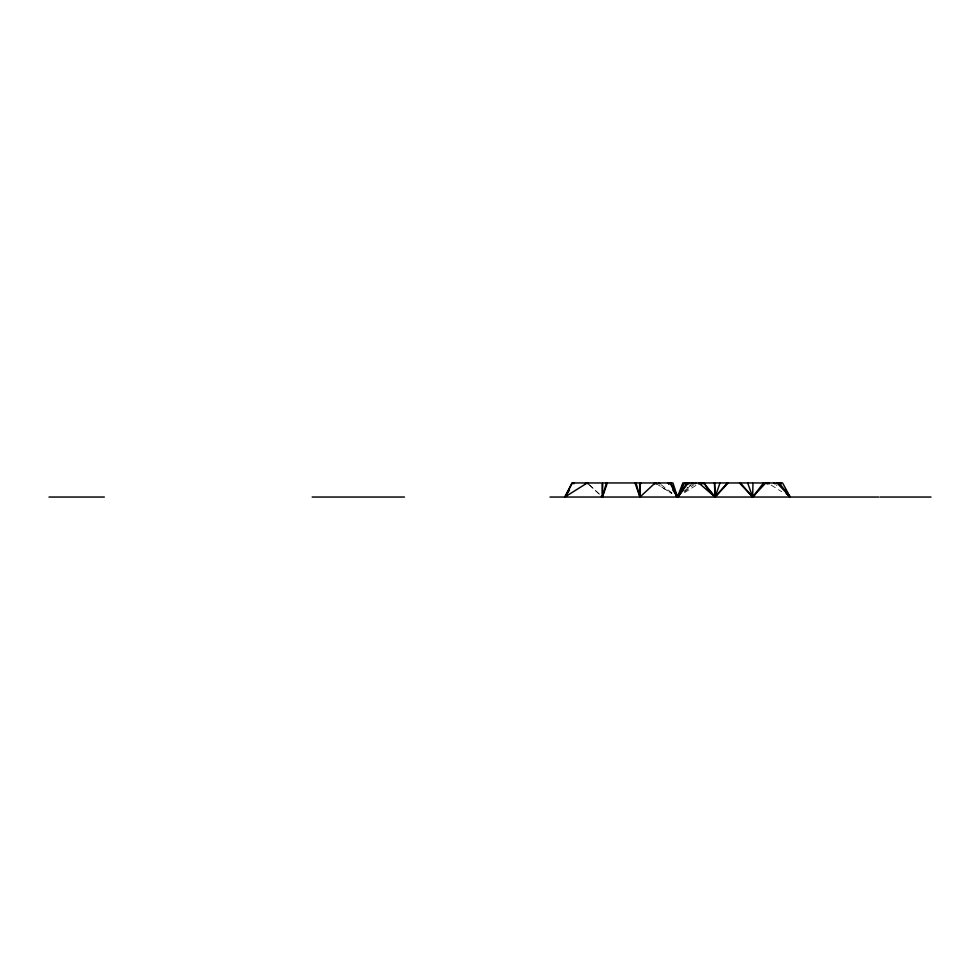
<?xml version="1.0" encoding="UTF-8"?>
<svg xmlns="http://www.w3.org/2000/svg" width="980" height="980" viewBox="0 0 980 980"><rect width="100%" height="100%" fill="white"/><g stroke="black" fill="none" stroke-linecap="round" stroke-linejoin="round"><path stroke-width="0.73" stroke-dasharray="4.9 3.68" d="M686.808 488.236L687.74 487.354M689.602 485.602L690.533 484.72M684.518 490.882L686.527 489.118M687.519 488.236L691.525 484.72M684.481 491.764L693.767 484.72M684.493 492.646L696.486 485.076M771.15 485.076L781.783 491.764M656.257 483.667L671.925 493.516L659.43 485.602M661.059 484.72L672.819 493.516M775.952 484.72L776.969 485.602M589.139 484.72L600.52 495.28L587.522 482.956"/><path stroke-width="1.47" d="M602.431 496.162L602.418 497.044L601.463 496.162L602.418 497.044L607.355 482.956M602.48 494.398L602.786 482.956L639.585 482.956L639.916 495.28M640.001 496.162L639.965 497.044L640.969 496.162M640.05 495.28L640.21 491.764M640.577 483.838L640.614 482.956M602.663 496.162L602.418 497.044L602.038 482.956L571.965 482.956L564.86 497.044L587.24 482.956L588.184 483.838M602.908 495.28L606.387 482.956M698.728 482.956L715.069 497.044L720.018 482.956M676.114 496.162L677.523 497.044L682.778 482.956L714.702 482.956L715.069 497.044L714.102 496.162M676.127 496.162L677.523 497.044L684.604 482.956M566.207 496.162L564.86 497.044L572.443 482.956M676.347 496.162L677.523 497.044L681.406 490.882M685.853 483.838L686.404 482.956M673.946 491.764L677.523 497.044L681.529 490.882M686.11 483.838L686.686 482.956M564.86 497.044L569.613 490M573.778 483.838L574.378 482.956M678.907 496.162L677.523 497.044L676.96 496.162L677.523 497.044L687.225 482.956M669.94 482.956L677.523 497.044L688.327 482.956M763.518 482.956L752.628 497.044L739.484 482.956M670.92 482.956L677.523 497.044L679.593 494.398M687.911 483.838L688.609 482.956M655.265 482.956L656.649 483.838L655.142 482.956L639.965 497.044L640.344 482.956L672.917 482.956L677.523 497.044L681.284 492.646M682.043 491.764L683.55 490M688.817 483.838L689.577 482.956M728.214 482.956L715.069 497.044L714.212 496.162L715.069 497.044L727.246 482.956M765.772 482.956L752.628 497.044L740.451 482.956M640.871 496.162L639.965 497.044L635.016 482.956M653.636 483.838L654.554 482.956M678.675 496.162L677.523 497.044L678.442 496.162M691.464 483.838L692.395 482.956M753.571 496.162L752.628 497.044L747.679 482.956M766.85 483.838L767.793 482.956L769.202 483.838M677.523 497.044L679.52 495.28M692.529 483.838L693.534 482.956M654.995 483.838L656 482.956M754.637 495.28L752.628 497.044L752.995 482.956L782.591 482.956L790.174 497.044L788.778 496.162M767.708 483.838L768.724 482.956M694.93 483.838L696.094 482.956M585.121 483.838L586.481 482.956M698.434 483.838L699.83 482.956M715.449 482.956L752.248 482.956M49 497.044L104.346 497.044M312.179 497.044L404.458 497.044M550.013 497.044L878.705 497.044M880.028 497.044L931 497.044M658.707 482.956L659.883 483.838M773.918 482.956L774.935 483.838M786.107 493.516L790.174 497.044L786.609 491.764M699.475 482.956L700.443 483.838M699.965 482.956L700.908 483.838M587.522 482.956L588.453 483.838M700.59 482.956L701.496 483.838M706.923 489.118L715.069 497.044L715.033 496.162M701.386 482.956L702.244 483.838M777.03 482.956L790.174 497.044L779.112 482.956M702.93 482.956L703.689 483.838M705.208 485.602L707.486 488.236M709.005 490L715.069 497.044L703.922 482.956M703.75 482.956L704.448 483.838M714.359 496.162L715.069 497.044M780.668 482.956L781.256 483.838M785.421 490L786.009 490.882M668.005 482.956L668.605 483.838M672.758 490L673.358 490.882M668.36 482.956L668.923 483.838M675.796 494.398L676.372 495.28L675.857 494.398M668.63 482.956L669.181 483.838M635.995 482.956L639.965 497.044L639.94 496.162M714.42 482.956L714.824 491.764M714.91 493.516L714.996 495.28"/></g></svg>
